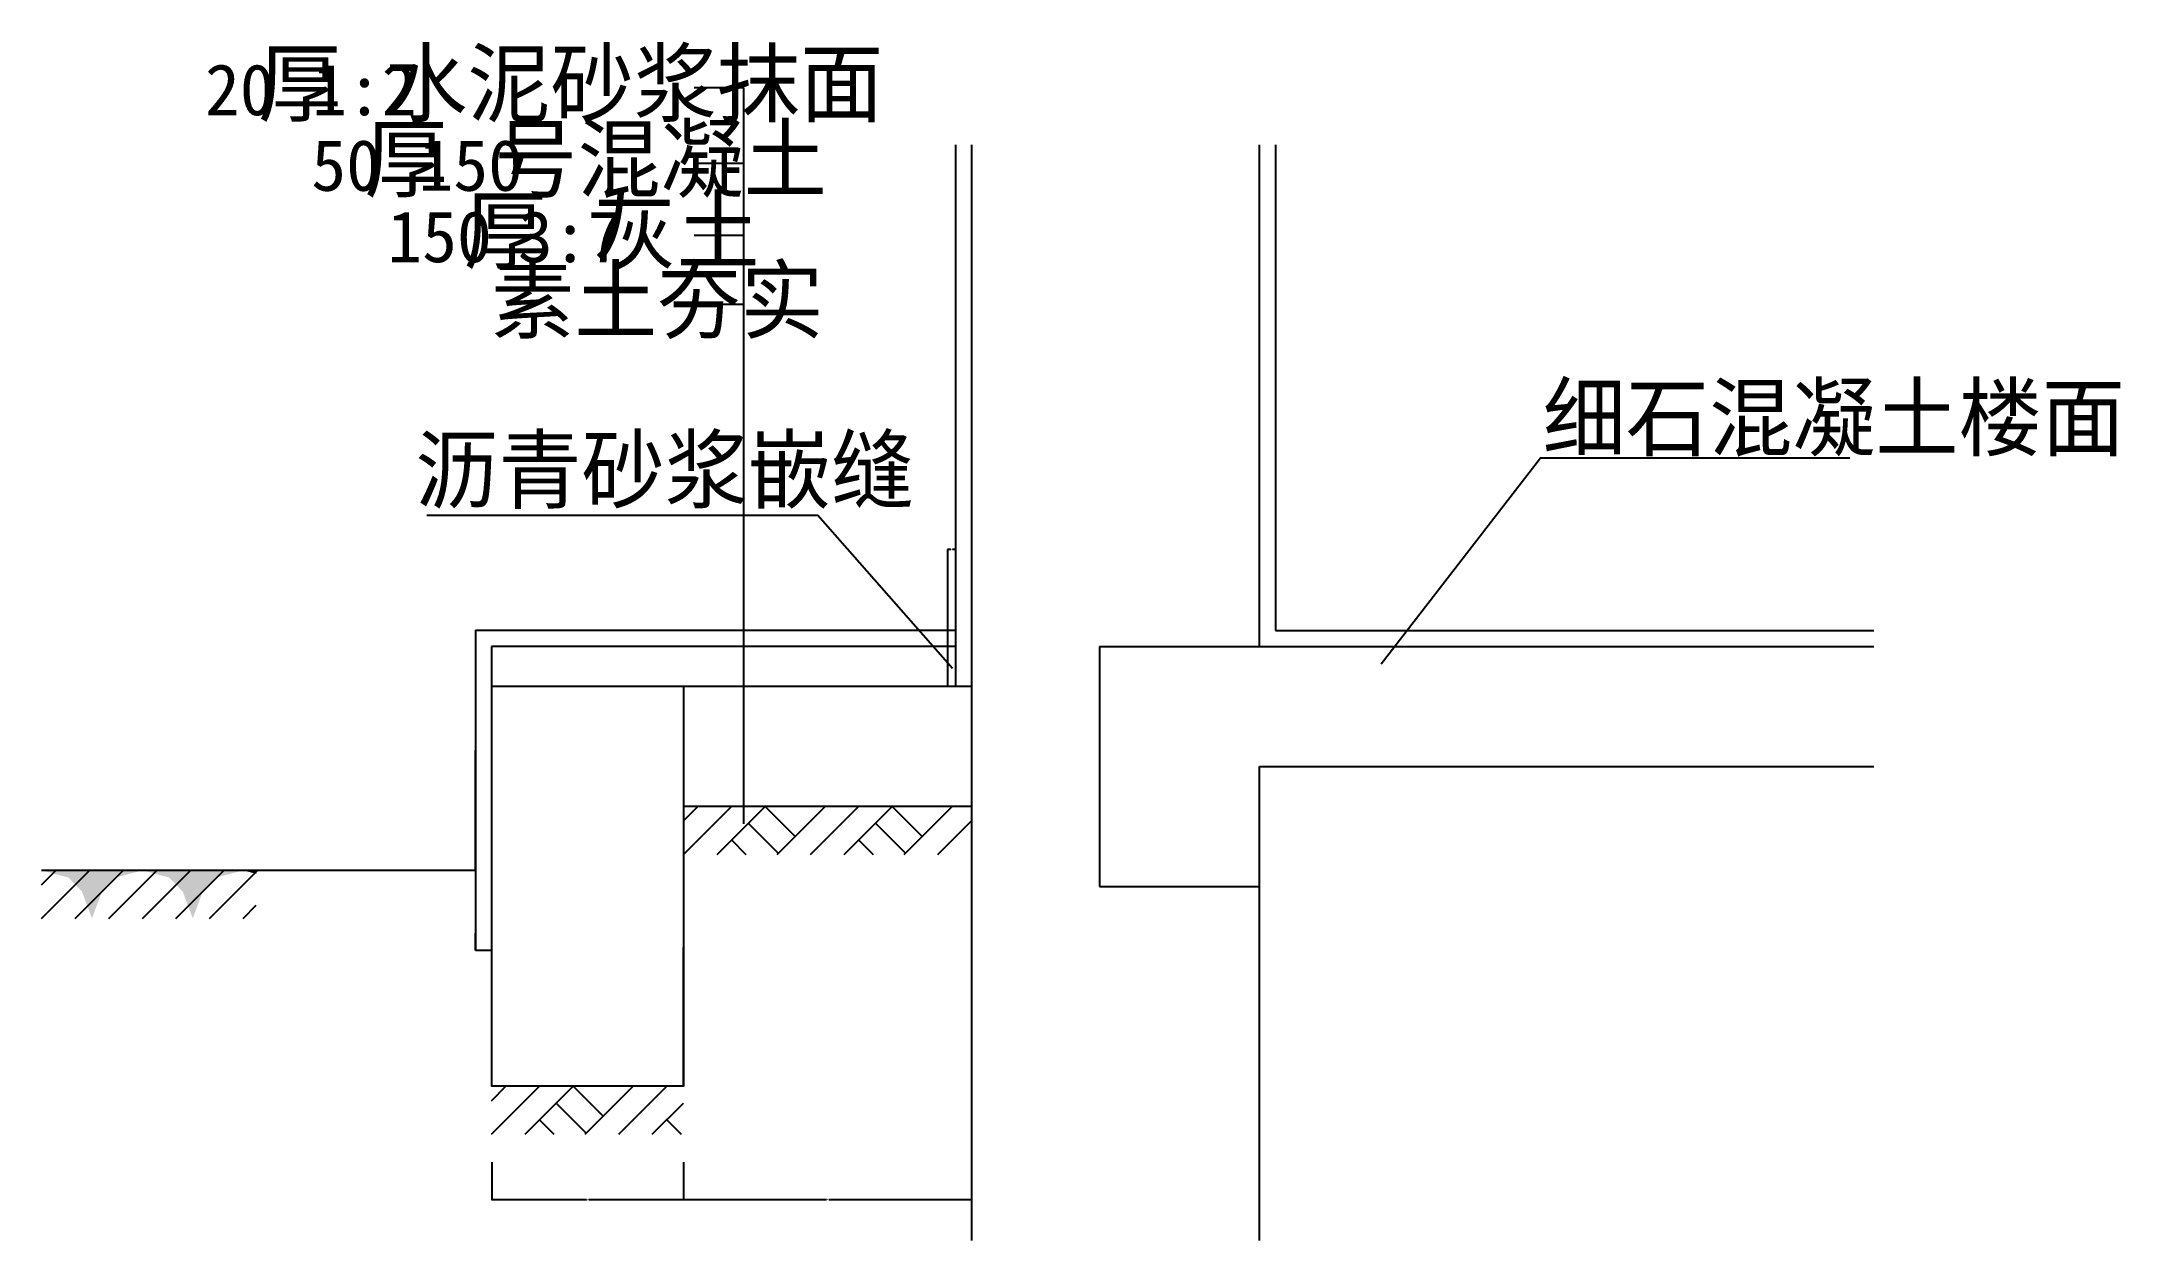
# Model space of a CAD drawing. Header units: metres. Extents: x 3336 to 5935, y 4001 to 5499.
import ezdxf

# ---------------------------------------------------------------- set-up
doc = ezdxf.new("R2010")
doc.units = ezdxf.units.M
for name, color, linetype in [('PUB_DIM', 3, 'Continuous'), ('PUB_HATCH', 7, 'Continuous'), ('PUB_TEXT', 7, 'Continuous'), ('S_SURFACE', 6, 'Continuous'), ('WALL', 255, 'Continuous')]:
    doc.layers.add(name, color=color, linetype=linetype)
doc.dimstyles.get("Standard").update_dxf_attribs({"dimtxt": 2.5, "dimasz": 2.5, "dimexe": 1.25, "dimexo": 0.625, "dimtad": 1, "dimcen": 2.5, "dimazin": 3, "dimtfac": 1, "dimtmove": 0, "dimatfit": 3})

# ---------------------------------------------------------------- blocks, each defined once
blk = doc.blocks.new('*D1')
for p, q in [((4138.96, 4098.45), (4138.96, 4051.32)), ((4498.96, 4098.45), (4498.96, 4051.32)), ((4317.46, 4051.32), (4138.71, 4051.32)), ((4499.21, 4051.32), (4320.46, 4051.32))]:
    blk.add_line(p, q)
at = {"layer": 'Defpoints'}
for p in [(4138.96, 4098.45), (4498.96, 4098.45), (4498.96, 4051.32)]:
    blk.add_point(p, dxfattribs=at)
at = {"layer": 'PUB_DIM', "insert": (4318.96, 4051.32), "char_height": 1, "attachment_point": 5}
blk.add_mtext('360', dxfattribs=at)
blk = doc.blocks.new('*D2')
for p, q in [((4473.19, 4864.33), (4468.94, 4864.33)), ((4469.19, 4743.19), (4469.19, 4864.33)), ((4479.44, 4864.33), (4475.19, 4864.33)), ((4479.19, 4743.19), (4479.19, 4864.33))]:
    blk.add_line(p, q)
at = {"layer": 'Defpoints'}
for p in [(4479.19, 4864.33), (4469.19, 4743.19), (4479.19, 4743.19)]:
    blk.add_point(p, dxfattribs=at)
at = {"layer": 'PUB_DIM', "insert": (4474.19, 4864.33), "char_height": 1, "attachment_point": 5}
blk.add_mtext('10', dxfattribs=at)
blk = doc.blocks.new('*D3')
for p, q in [((4138.72, 4692.87), (4138.72, 4366.58)), ((4138.47, 4366.58), (4138.22, 4366.58)), ((4138.72, 4192.87), (4138.72, 4366.58)), ((4138.72, 4366.58), (4138.72, 4366.58)), ((4138.97, 4366.58), (4139.22, 4366.58))]:
    blk.add_line(p, q)
at = {"layer": 'Defpoints'}
for p in [(4138.72, 4692.87), (4138.72, 4366.58), (4138.72, 4192.87)]:
    blk.add_point(p, dxfattribs=at)
at = {"layer": 'PUB_DIM', "insert": (4138.72, 4367.705), "char_height": 1, "attachment_point": 5}
blk.add_mtext('0', dxfattribs=at)
blk = doc.blocks.new('*D4')
for p, q in [((3878.72, 4763.32), (3878.72, 4613.32)), ((3878.47, 4613.32), (3878.22, 4613.32)), ((3878.72, 4463.32), (3878.72, 4613.32)), ((3878.72, 4613.32), (3878.72, 4613.32)), ((3878.97, 4613.32), (3879.22, 4613.32))]:
    blk.add_line(p, q)
at = {"layer": 'Defpoints'}
for p in [(3878.72, 4763.32), (3878.72, 4613.32), (3878.72, 4463.32)]:
    blk.add_point(p, dxfattribs=at)
at = {"layer": 'PUB_DIM', "insert": (3878.72, 4614.445), "char_height": 1, "attachment_point": 5}
blk.add_mtext('0', dxfattribs=at)
blk = doc.blocks.new('*D5')
for p, q in [((3898.96, 4098.45), (3898.96, 4051.32)), ((4138.96, 4098.45), (4138.96, 4051.32)), ((4017.46, 4051.32), (3898.71, 4051.32)), ((4139.21, 4051.32), (4020.46, 4051.32))]:
    blk.add_line(p, q)
at = {"layer": 'Defpoints'}
for p in [(3898.96, 4098.45), (4138.96, 4098.45), (4138.96, 4051.32)]:
    blk.add_point(p, dxfattribs=at)
at = {"layer": 'PUB_DIM', "insert": (4018.96, 4051.32), "char_height": 1, "attachment_point": 5}
blk.add_mtext('240', dxfattribs=at)
blk = doc.blocks.new('*D6')
for p, q in [((3878.72, 4463.32), (3878.72, 4384.79)), ((3878.47, 4384.79), (3878.22, 4384.79)), ((3878.72, 4363.32), (3878.72, 4384.79)), ((3878.72, 4384.79), (3878.72, 4384.79)), ((3878.97, 4384.79), (3879.22, 4384.79))]:
    blk.add_line(p, q)
at = {"layer": 'Defpoints'}
for p in [(3878.72, 4463.32), (3878.72, 4384.79), (3878.72, 4363.32)]:
    blk.add_point(p, dxfattribs=at)
at = {"layer": 'PUB_DIM', "insert": (3878.72, 4385.915), "char_height": 1, "attachment_point": 5}
blk.add_mtext('0', dxfattribs=at)

msp = doc.modelspace()

# ---------------------------------------------------------------- linework, layer by layer
at = {"layer": 'PUB_DIM'}
for p, q in [((4214, 5441.77), (4152.26, 5441.77)), ((4214, 4521.45), (4214, 5441.77)), ((4214, 5346.82), (4152.26, 5346.82)), ((4214, 5257.05), (4152.26, 5257.05)), ((4214, 5170.74), (4152.26, 5170.74))]:
    msp.add_line(p, q, dxfattribs=at)
for points in [[(5011.17, 4721.28), (5210.28, 4978.78), (5596.79, 4978.78)], [(4474.96, 4715.52), (4306.6, 4907.06), (3817.84, 4907.06)]]:
    msp.add_lwpolyline(points, dxfattribs=at)
at = {"layer": 'PUB_HATCH'}
for p, q in [((4478.72, 4763.19), (3878.72, 4763.19)), ((3878.72, 4763.19), (3878.72, 4363.19)), ((4478.72, 4743.19), (3898.72, 4743.19)), ((3898.72, 4743.19), (3898.72, 4693.19)), ((4468.72, 4743.19), (4468.72, 4693.19)), ((4138.72, 4483.19), (4198.72, 4543.19)), ((4138.72, 4525.19), (4156.72, 4543.19)), ((4180.72, 4483.19), (4240.72, 4543.19)), ((4240.72, 4543.19), (4278.22, 4505.69)), ((4255.72, 4483.19), (4315.72, 4543.19)), ((4297.72, 4483.19), (4357.72, 4543.19)), ((4339.72, 4483.19), (4399.72, 4543.19)), ((4399.72, 4543.19), (4437.22, 4505.69)), ((4414.72, 4483.19), (4474.72, 4543.19)), ((4456.72, 4483.19), (4498.72, 4525.19)), ((4198.72, 4501.19), (4216.72, 4483.19)), ((4219.72, 4522.19), (4257.22, 4484.69)), ((4357.72, 4501.19), (4375.72, 4483.19)), ((4378.72, 4522.19), (4416.22, 4484.69)), ((3336.22, 4403.19), (3396.22, 4463.19)), ((3336.22, 4445.19), (3354.22, 4463.19)), ((3378.22, 4403.19), (3438.22, 4463.19)), ((3420.22, 4403.19), (3480.22, 4463.19)), ((3462.22, 4403.19), (3522.22, 4463.19)), ((3504.22, 4403.19), (3564.22, 4463.19)), ((3546.22, 4403.19), (3606.22, 4463.19)), ((3588.22, 4403.19), (3604.67, 4419.64)), ((3898.72, 4363.19), (3878.72, 4363.19)), ((3898.72, 4133.19), (3958.72, 4193.19)), ((3898.72, 4175.19), (3916.72, 4193.19)), ((3940.72, 4133.19), (4000.72, 4193.19)), ((4000.72, 4193.19), (4038.22, 4155.69)), ((4015.72, 4133.19), (4075.72, 4193.19)), ((4057.72, 4133.19), (4117.72, 4193.19)), ((3979.72, 4172.19), (4017.22, 4134.69)), ((4099.72, 4133.19), (4138.72, 4172.19)), ((4138.72, 4172.19), (4138.72, 4172.19)), ((3958.72, 4151.19), (3976.72, 4133.19)), ((4117.72, 4151.19), (4135.72, 4133.19))]:
    msp.add_line(p, q, dxfattribs=at)
msp.add_lwpolyline([(3878.72, 4463.19), (3336.22, 4463.19)], dxfattribs=at)
for points in [[(3336.22, 4463.19), (3462.22, 4463.19), (3369.82, 4454.19), (3428.62, 4454.19)], [(3369.82, 4454.19), (3428.62, 4454.19), (3386.62, 4436.79), (3411.82, 4436.79)], [(3462.22, 4463.19), (3588.22, 4463.19), (3495.82, 4454.19), (3554.62, 4454.19)], [(3495.82, 4454.19), (3554.62, 4454.19), (3512.62, 4436.79), (3537.82, 4436.79)], [(3588.22, 4463.19), (3604.67, 4463.19), (3604.67, 4458.79)], [(3386.62, 4436.79), (3411.82, 4436.79), (3399.22, 4403.19)], [(3512.62, 4436.79), (3537.82, 4436.79), (3525.22, 4403.19)]]:
    msp.add_solid(points, dxfattribs=at)
at = {"layer": 'S_SURFACE'}
for p, q in [((4478.72, 5370.38), (4478.72, 4693.19)), ((4878.72, 5370.38), (4878.72, 4763.19)), ((4878.72, 4763.19), (5626.77, 4763.19))]:
    msp.add_line(p, q, dxfattribs=at)
at = {"layer": 'WALL'}
for p, q in [((4498.72, 5370.38), (4498.72, 4000.51)), ((4858.72, 4743.19), (4858.72, 5370.38)), ((4658.72, 4743.19), (5626.77, 4743.19)), ((4658.72, 4743.19), (4658.72, 4443.19)), ((4498.72, 4693.19), (3898.72, 4693.19)), ((3898.72, 4693.19), (3898.72, 4193.19)), ((4138.72, 4693.19), (4138.72, 4193.19)), ((4858.72, 4593.19), (5626.77, 4593.19)), ((4858.72, 4000.51), (4858.72, 4593.19)), ((4498.72, 4543.19), (4138.72, 4543.19)), ((4658.72, 4443.19), (4858.72, 4443.19)), ((4138.72, 4193.19), (3898.72, 4193.19))]:
    msp.add_line(p, q, dxfattribs=at)

# ---------------------------------------------------------------- texts
at = {"layer": 'PUB_TEXT'}
for s, height, p in [('厚', 80, (3606.87, 5407.31)), ('水泥砂浆抹面', 80, (3764.54, 5407.31)), ('20', 64, (3540.53, 5407.31)), ('1:2', 64, (3674.55, 5407.31)), ('厚', 80, (3739.83, 5312.8)), ('号混凝土', 80, (3902.1, 5312.8)), ('50', 64, (3673.48, 5312.8)), ('150', 64, (3807.5, 5312.8)), ('厚', 80, (3864.09, 5223.54)), ('灰土', 80, (4026.05, 5223.54)), ('150', 64, (3768.49, 5223.54)), ('3:7', 64, (3931.77, 5223.54)), ('素土夯实', 80, (3898.11, 5136.26)), ('细石混凝土楼面', 80, (5212.94, 4989.41)), ('沥青砂浆嵌缝', 80, (3803.28, 4924.09))]:
    msp.add_text(s, height=height, dxfattribs=at).set_placement(p)

# ---------------------------------------------------------------- dimensions: what is measured, and where the dimension line sits
at = {"layer": 'PUB_DIM'}
for base, p1, p2, picture, middle in [((4479.19, 4864.33), (4479.19, 4743.19), (4469.19, 4743.19), '*D2', (4474.19, 4864.33)), ((3878.72, 4613.32), (3878.72, 4763.32), (3878.72, 4463.32), '*D4', (3878.72, 4614.445)), ((4138.72, 4366.58), (4138.72, 4192.87), (4138.72, 4692.87), '*D3', (4138.72, 4367.705)), ((3878.72, 4384.79), (3878.72, 4463.32), (3878.72, 4363.32), '*D6', (3878.72, 4385.915)), ((4138.96, 4051.32), (4138.96, 4098.45), (3898.96, 4098.45), '*D5', (4018.96, 4051.32)), ((4498.96, 4051.32), (4498.96, 4098.45), (4138.96, 4098.45), '*D1', (4318.96, 4051.32))]:
    dim = msp.add_linear_dim(base=base, p1=p1, p2=p2, dimstyle='Standard', dxfattribs=at)
    dim.commit()
    dim.dimension.update_dxf_attribs({"geometry": picture, "text_midpoint": middle})

doc.saveas('drawing.dxf')
